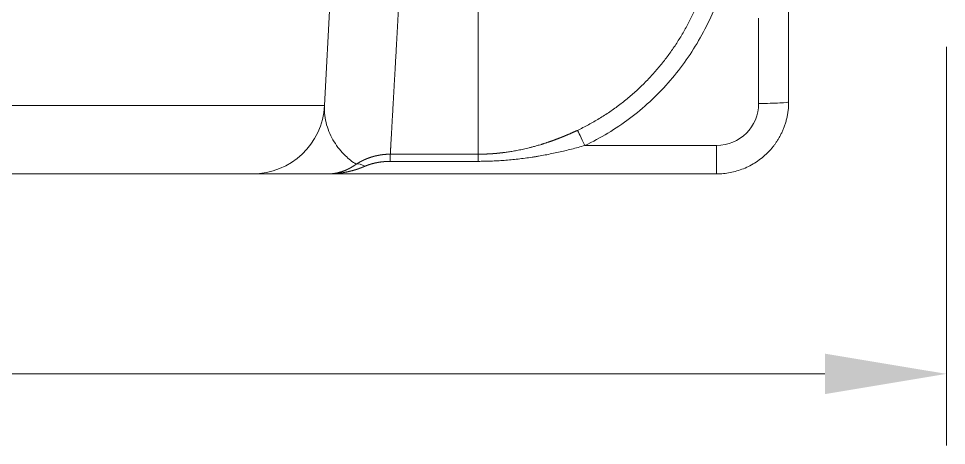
# Model space of a CAD drawing. Header units: millimetres. Extents: x 4664 to 8864, y -38 to 2932.
# Drawn here: x 5429.4 to 5564, y 986.7 to 1048.6 of the extents above; entities that cross this region are included whole.
import ezdxf

# ---------------------------------------------------------------- set-up
doc = ezdxf.new("R2010")
doc.units = ezdxf.units.MM

msp = doc.modelspace()

# ---------------------------------------------------------------- linework, layer by layer
at = {"lineweight": 5}
for p, q in [((5496.08, 1311.77), (5496.08, 1027.9)), ((5473.8, 1035.98), (5475.09, 1060.61)), ((5541.11, 1055.75), (5541.11, 1036.53)), ((5536.76, 1036.3), (5536.76, 1048.66)), ((5563.99, 986.67), (5563.99, 1044.53)), ((5473.8, 1035.98), (5411.1, 1035.98)), ((5511.55, 1030.21), (5530.67, 1030.21)), ((5530.67, 1026.08), (5530.67, 1030.21)), ((5483.35, 1028.94), (5483.35, 1027.9)), ((5483.35, 1028.94), (5496.08, 1028.94)), ((5496.08, 1027.9), (5483.35, 1027.9)), ((5421.54, 1026.08), (5463.36, 1026.08)), ((5530.67, 1026.08), (5474.32, 1026.08)), ((5120.81, 997.06), (5546.38, 997.06))]:
    msp.add_line(p, q, dxfattribs=at)
for centre, radius, end in [((5530.67, 1036.3), 6.09, 0), ((5463.36, 1036.53), 10.45, 357)]:
    msp.add_arc(centre, radius, 270, end, dxfattribs=at)
for centre, major_axis, ratio, start_param, end_param in [((5536.76, 1036.53), (-4.35, 0), 0.052336, 1.570796, 3.141593), ((5511.55, 1030.07), (1.11, -2.36), 0.022284, 1.618181, 2.946968), ((5479.63, 1025.22), (1.49, -2.15), 0.541066, 2.233492, 2.946805)]:
    msp.add_ellipse(centre, major_axis=major_axis, ratio=ratio, start_param=start_param, end_param=end_param, dxfattribs=at)
msp.add_rational_spline([(5483.35, 1028.94), (5483.42, 1030.22), (5483.52, 1031.94), (5483.77, 1036.41), (5483.93, 1039.23), (5484.3, 1045.81), (5484.51, 1049.56), (5484.98, 1057.92), (5485.24, 1062.52), (5485.52, 1067.49)], [0.999999615815, 0.999999615589, 0.999999615286, 0.9999996145, 0.999999614002, 0.999999612842, 0.99999961218, 0.999999610705, 0.999999609891, 0.999999609011], degree=3, knots=[0, 0, 0, 0, 0.234078, 0.234078, 0.489386, 0.489386, 0.744693, 0.744693, 1, 1, 1, 1], dxfattribs=at)
for points, knots in [([(5510.47, 1032.39), (5511.02, 1032.65), (5511.56, 1032.92), (5512.62, 1033.5), (5513.14, 1033.79), (5514.17, 1034.42), (5514.68, 1034.75), (5515.67, 1035.42), (5516.15, 1035.77), (5517.1, 1036.5), (5517.57, 1036.87), (5518.48, 1037.64), (5518.92, 1038.03), (5519.79, 1038.85), (5520.21, 1039.26), (5521.04, 1040.12), (5521.44, 1040.55), (5522.21, 1041.44), (5522.59, 1041.9), (5523.32, 1042.83), (5523.67, 1043.3), (5524.35, 1044.26), (5524.68, 1044.74), (5525.31, 1045.73), (5525.92, 1046.73), (5526.76, 1048.27), (5527.52, 1049.85), (5528.2, 1051.45), (5528.6, 1052.54), (5528.79, 1053.09)], [0, 0, 0, 0, 0.0625, 0.0625, 0.125, 0.125, 0.1875, 0.1875, 0.25, 0.25, 0.3125, 0.3125, 0.375, 0.375, 0.4375, 0.4375, 0.5, 0.5, 0.5625, 0.5625, 0.625, 0.625, 0.6875, 0.6875, 0.75, 0.8125, 0.875, 0.9375, 1, 1, 1, 1]), ([(5531.25, 1052.36), (5530.83, 1051.16), (5530.35, 1049.97), (5529.29, 1047.65), (5528.7, 1046.52), (5526.79, 1043.23), (5525.31, 1041.18), (5522.79, 1038.33), (5521.9, 1037.42), (5520.03, 1035.69), (5519.06, 1034.88), (5516.03, 1032.6), (5513.87, 1031.29), (5511.55, 1030.21)], [0, 0, 0, 0, 0.125, 0.125, 0.25, 0.25, 0.5, 0.5, 0.625, 0.625, 0.75, 0.75, 1, 1, 1, 1]), ([(5541.11, 1036.53), (5541.11, 1036.3), (5541.11, 1036.08), (5541.08, 1035.64), (5541.06, 1035.43), (5541.01, 1035.01), (5540.97, 1034.8), (5540.9, 1034.4), (5540.85, 1034.2), (5540.76, 1033.82), (5540.71, 1033.63), (5540.59, 1033.26), (5540.53, 1033.09), (5540.41, 1032.74), (5540.34, 1032.57), (5540.2, 1032.24), (5540.13, 1032.09), (5539.97, 1031.78), (5539.9, 1031.63), (5539.74, 1031.34), (5539.66, 1031.2), (5539.49, 1030.94), (5539.41, 1030.81), (5539.24, 1030.56), (5539.16, 1030.44), (5538.99, 1030.21), (5538.9, 1030.1), (5538.73, 1029.88), (5538.64, 1029.78), (5538.47, 1029.58), (5538.39, 1029.49), (5538.26, 1029.35), (5538.2, 1029.29), (5538.13, 1029.21), (5538.09, 1029.18), (5538.07, 1029.16), (5538.06, 1029.15), (5538.06, 1029.15), (5538.06, 1029.14), (5538.06, 1029.14), (5538.06, 1029.14), (5538.05, 1029.14), (5538.05, 1029.14), (5538.05, 1029.14), (5538.05, 1029.14), (5538.05, 1029.14), (5538.05, 1029.14), (5537.8, 1028.89), (5537.53, 1028.65), (5536.98, 1028.2), (5536.69, 1027.99), (5536.11, 1027.6), (5535.81, 1027.43), (5535.19, 1027.1), (5534.88, 1026.96), (5534.24, 1026.71), (5533.92, 1026.59), (5533.28, 1026.41), (5532.95, 1026.33), (5532.3, 1026.2), (5531.97, 1026.16), (5531.32, 1026.1), (5530.99, 1026.08), (5530.67, 1026.08)], [0, 0, 0, 0, 0.03125, 0.03125, 0.0625, 0.0625, 0.09375, 0.09375, 0.125, 0.125, 0.15625, 0.15625, 0.1875, 0.1875, 0.21875, 0.21875, 0.25, 0.25, 0.28125, 0.28125, 0.3125, 0.3125, 0.34375, 0.34375, 0.375, 0.375, 0.40625, 0.40625, 0.4375, 0.4375, 0.46875, 0.46875, 0.484375, 0.492188, 0.496094, 0.498047, 0.499023, 0.499512, 0.499756, 0.499878, 0.499939, 0.499969, 0.499985, 0.499992, 0.499996, 0.499996, 0.5, 0.5, 0.5625, 0.5625, 0.625, 0.625, 0.6875, 0.6875, 0.75, 0.75, 0.8125, 0.8125, 0.875, 0.875, 0.9375, 0.9375, 1, 1, 1, 1]), ([(5478.4, 1027.48), (5477.84, 1027.83), (5477.32, 1028.24), (5476.22, 1029.3), (5475.66, 1029.99), (5474.74, 1031.5), (5474.37, 1032.33), (5473.99, 1033.64), (5473.9, 1034.09), (5473.85, 1034.55)], [0, 0, 0, 0, 0.238073, 0.238073, 0.543065, 0.543065, 0.848057, 0.848057, 1, 1, 1, 1]), ([(5496.08, 1028.94), (5496.09, 1028.94), (5496.11, 1028.94), (5496.14, 1028.94), (5496.17, 1028.94), (5496.2, 1028.94), (5496.23, 1028.94), (5496.26, 1028.94), (5496.29, 1028.94), (5496.32, 1028.94), (5496.35, 1028.94), (5496.38, 1028.94), (5496.41, 1028.94), (5496.44, 1028.94), (5496.47, 1028.94), (5496.5, 1028.94), (5496.53, 1028.94), (5496.56, 1028.94), (5496.59, 1028.94), (5496.62, 1028.94), (5496.65, 1028.94), (5496.68, 1028.94), (5496.71, 1028.94), (5496.75, 1028.94), (5496.78, 1028.94), (5496.81, 1028.95), (5496.84, 1028.95), (5496.87, 1028.95), (5496.9, 1028.95), (5496.93, 1028.95), (5496.96, 1028.95), (5496.99, 1028.95), (5497.02, 1028.95), (5497.05, 1028.95), (5497.08, 1028.95), (5497.12, 1028.95), (5497.15, 1028.96), (5497.18, 1028.96), (5497.21, 1028.96), (5497.24, 1028.96), (5497.27, 1028.96), (5497.3, 1028.96), (5497.33, 1028.96), (5497.36, 1028.96), (5497.4, 1028.97), (5497.43, 1028.97), (5497.46, 1028.97), (5497.49, 1028.97), (5497.52, 1028.97), (5497.55, 1028.97), (5497.58, 1028.98), (5497.61, 1028.98), (5497.65, 1028.98), (5497.68, 1028.98), (5497.71, 1028.98), (5497.74, 1028.98), (5497.77, 1028.99), (5497.8, 1028.99), (5497.83, 1028.99), (5497.87, 1028.99), (5497.9, 1028.99), (5497.93, 1029), (5497.96, 1029), (5497.99, 1029), (5498.02, 1029), (5498.06, 1029), (5498.09, 1029.01), (5498.12, 1029.01), (5498.15, 1029.01), (5498.18, 1029.01), (5498.21, 1029.01), (5498.25, 1029.02), (5498.28, 1029.02), (5498.31, 1029.02), (5498.34, 1029.02), (5498.37, 1029.03), (5498.4, 1029.03), (5498.44, 1029.03), (5498.47, 1029.03), (5498.5, 1029.04), (5498.53, 1029.04), (5498.56, 1029.04), (5498.6, 1029.05), (5498.63, 1029.05), (5498.66, 1029.05), (5498.69, 1029.05), (5498.73, 1029.06), (5498.76, 1029.06), (5498.79, 1029.06), (5498.82, 1029.07), (5498.85, 1029.07), (5498.89, 1029.07), (5498.92, 1029.08), (5498.95, 1029.08), (5498.98, 1029.08), (5499.02, 1029.09), (5499.05, 1029.09), (5499.08, 1029.09), (5499.11, 1029.09), (5499.14, 1029.1), (5499.18, 1029.1), (5499.21, 1029.11), (5499.24, 1029.11), (5499.27, 1029.11), (5499.31, 1029.12), (5499.34, 1029.12), (5499.37, 1029.12), (5499.4, 1029.13), (5499.44, 1029.13), (5499.47, 1029.13), (5499.5, 1029.14), (5499.53, 1029.14), (5499.57, 1029.15), (5499.6, 1029.15), (5499.63, 1029.15), (5499.67, 1029.16), (5499.7, 1029.16), (5499.73, 1029.17), (5499.76, 1029.17), (5499.8, 1029.17), (5499.92, 1029.19), (5500.15, 1029.22), (5500.48, 1029.27), (5500.81, 1029.32), (5501.16, 1029.38), (5501.53, 1029.44), (5501.9, 1029.52), (5502.28, 1029.59), (5502.67, 1029.68), (5503.08, 1029.77), (5503.41, 1029.85), (5503.69, 1029.92), (5503.9, 1029.98), (5504.14, 1030.04), (5504.39, 1030.11), (5504.67, 1030.19), (5504.96, 1030.27), (5505.21, 1030.35), (5505.41, 1030.41), (5505.55, 1030.46), (5505.68, 1030.5), (5505.81, 1030.54), (5505.93, 1030.58), (5506.05, 1030.62), (5506.17, 1030.66), (5506.27, 1030.69), (5506.38, 1030.73), (5506.47, 1030.76), (5506.57, 1030.79), (5506.66, 1030.82), (5506.74, 1030.85), (5506.82, 1030.88), (5506.89, 1030.91), (5506.96, 1030.93), (5507.03, 1030.96), (5507.11, 1030.99), (5507.2, 1031.02), (5507.29, 1031.05), (5507.37, 1031.08), (5507.46, 1031.12), (5507.55, 1031.15), (5507.63, 1031.18), (5507.72, 1031.21), (5507.8, 1031.25), (5507.88, 1031.28), (5507.97, 1031.31), (5508.05, 1031.34), (5508.13, 1031.38), (5508.21, 1031.41), (5508.29, 1031.44), (5508.37, 1031.47), (5508.45, 1031.5), (5508.53, 1031.54), (5508.61, 1031.57), (5508.68, 1031.6), (5508.76, 1031.63), (5508.83, 1031.66), (5508.91, 1031.7), (5508.98, 1031.73), (5509.06, 1031.76), (5509.13, 1031.79), (5509.2, 1031.82), (5509.28, 1031.85), (5509.35, 1031.88), (5509.42, 1031.91), (5509.49, 1031.95), (5509.56, 1031.98), (5509.63, 1032.01), (5509.7, 1032.04), (5509.76, 1032.07), (5509.83, 1032.1), (5509.9, 1032.13), (5509.96, 1032.16), (5510.03, 1032.19), (5510.09, 1032.22), (5510.16, 1032.25), (5510.22, 1032.28), (5510.29, 1032.31), (5510.35, 1032.34), (5510.41, 1032.36), (5510.45, 1032.38), (5510.47, 1032.39)], [0, 0, 0, 0, 0.002015, 0.004031, 0.006049, 0.008069, 0.01009, 0.012113, 0.014138, 0.016164, 0.018191, 0.020221, 0.022252, 0.024284, 0.026318, 0.028354, 0.030391, 0.03243, 0.03447, 0.036513, 0.038556, 0.040602, 0.042649, 0.044697, 0.046748, 0.048799, 0.050853, 0.052908, 0.054965, 0.057023, 0.059083, 0.061145, 0.063209, 0.065274, 0.06734, 0.069408, 0.071478, 0.07355, 0.075623, 0.077698, 0.079775, 0.081853, 0.083933, 0.086015, 0.088098, 0.090183, 0.092269, 0.094358, 0.096448, 0.098539, 0.100632, 0.102727, 0.104824, 0.106922, 0.109023, 0.111124, 0.113228, 0.115333, 0.11744, 0.119548, 0.121658, 0.12377, 0.125884, 0.127999, 0.130116, 0.132235, 0.134355, 0.136477, 0.138601, 0.140727, 0.142854, 0.144983, 0.147114, 0.149246, 0.15138, 0.153516, 0.155654, 0.157793, 0.159934, 0.162077, 0.164222, 0.166368, 0.168516, 0.170666, 0.172818, 0.174971, 0.177126, 0.179283, 0.181441, 0.183601, 0.185763, 0.187927, 0.190093, 0.19226, 0.194429, 0.1966, 0.198772, 0.200947, 0.203123, 0.2053, 0.20748, 0.209662, 0.211845, 0.21403, 0.216216, 0.218405, 0.220595, 0.222787, 0.224981, 0.227177, 0.229374, 0.231573, 0.233774, 0.235977, 0.238182, 0.240388, 0.242596, 0.244806, 0.247018, 0.249231, 0.251447, 0.272794, 0.29495, 0.317915, 0.341691, 0.366277, 0.391677, 0.417889, 0.444915, 0.472755, 0.501411, 0.514905, 0.52982, 0.546156, 0.563913, 0.58309, 0.603687, 0.625705, 0.635833, 0.645608, 0.655032, 0.664103, 0.672822, 0.68119, 0.689205, 0.696869, 0.70418, 0.71114, 0.717747, 0.724003, 0.729906, 0.735458, 0.740657, 0.745505, 0.750001, 0.756353, 0.762664, 0.768935, 0.775164, 0.781353, 0.7875, 0.793607, 0.799673, 0.805699, 0.811683, 0.817627, 0.823529, 0.829391, 0.835213, 0.840993, 0.846733, 0.852431, 0.85809, 0.863707, 0.869284, 0.874819, 0.880314, 0.885769, 0.891182, 0.896555, 0.901888, 0.907179, 0.91243, 0.91764, 0.92281, 0.927939, 0.933027, 0.938075, 0.943082, 0.948048, 0.952974, 0.957859, 0.962703, 0.967507, 0.972271, 0.976994, 0.981676, 0.986318, 0.990919, 0.99548, 1, 1, 1, 1]), ([(5511.55, 1030.21), (5511.23, 1030.11), (5510.91, 1030.02), (5510.27, 1029.84), (5509.95, 1029.76), (5509.32, 1029.59), (5509, 1029.51), (5508.36, 1029.36), (5508.04, 1029.29), (5507.4, 1029.14), (5507.09, 1029.08), (5506.45, 1028.95), (5506.13, 1028.88), (5505.49, 1028.76), (5505.18, 1028.71), (5504.7, 1028.63), (5504.46, 1028.59), (5504.18, 1028.54), (5504.04, 1028.52), (5503.98, 1028.51), (5503.94, 1028.51), (5503.92, 1028.5), (5503.91, 1028.5), (5503.91, 1028.5), (5503.91, 1028.5), (5503.91, 1028.5), (5503.91, 1028.5), (5503.91, 1028.5), (5503.91, 1028.5), (5503.91, 1028.5), (5503.56, 1028.45), (5503.22, 1028.4), (5502.54, 1028.31), (5502.2, 1028.27), (5501.53, 1028.19), (5501.19, 1028.16), (5500.53, 1028.09), (5500.2, 1028.07), (5499.55, 1028.02), (5499.23, 1028), (5498.58, 1027.96), (5498.26, 1027.95), (5497.63, 1027.92), (5497, 1027.9), (5496.38, 1027.9), (5496.08, 1027.9)], [0, 0, 0, 0, 0.0625, 0.0625, 0.125, 0.125, 0.1875, 0.1875, 0.25, 0.25, 0.3125, 0.3125, 0.375, 0.375, 0.4375, 0.4375, 0.46875, 0.484375, 0.492188, 0.496094, 0.498047, 0.499023, 0.499512, 0.499756, 0.499878, 0.499939, 0.499969, 0.499985, 0.499985, 0.5, 0.5, 0.5625, 0.5625, 0.625, 0.625, 0.6875, 0.6875, 0.75, 0.75, 0.8125, 0.8125, 0.875, 0.875, 0.9375, 1, 1, 1, 1]), ([(5478.4, 1027.48), (5478.4, 1027.48), (5478.41, 1027.49), (5478.42, 1027.5), (5478.43, 1027.5), (5478.44, 1027.51), (5478.46, 1027.52), (5478.47, 1027.53), (5478.48, 1027.53), (5478.49, 1027.54), (5478.5, 1027.55), (5478.52, 1027.56), (5478.53, 1027.57), (5478.54, 1027.57), (5478.55, 1027.58), (5478.57, 1027.59), (5478.58, 1027.6), (5478.59, 1027.6), (5478.6, 1027.61), (5478.62, 1027.62), (5478.63, 1027.63), (5478.64, 1027.63), (5478.65, 1027.64), (5478.67, 1027.65), (5478.68, 1027.66), (5478.69, 1027.66), (5478.7, 1027.67), (5478.72, 1027.68), (5478.73, 1027.69), (5478.74, 1027.69), (5478.75, 1027.7), (5478.77, 1027.71), (5478.78, 1027.72), (5478.79, 1027.72), (5478.81, 1027.73), (5478.82, 1027.74), (5478.83, 1027.75), (5478.84, 1027.75), (5478.86, 1027.76), (5478.87, 1027.77), (5478.88, 1027.78), (5478.9, 1027.78), (5478.91, 1027.79), (5478.92, 1027.8), (5478.94, 1027.81), (5478.95, 1027.81), (5478.96, 1027.82), (5478.98, 1027.83), (5478.99, 1027.83), (5479, 1027.84), (5479.02, 1027.85), (5479.03, 1027.86), (5479.04, 1027.86), (5479.06, 1027.87), (5479.07, 1027.88), (5479.08, 1027.89), (5479.1, 1027.89), (5479.11, 1027.9), (5479.13, 1027.91), (5479.14, 1027.91), (5479.15, 1027.92), (5479.17, 1027.93), (5479.18, 1027.94), (5479.19, 1027.94), (5479.21, 1027.95), (5479.22, 1027.96), (5479.24, 1027.96), (5479.25, 1027.97), (5479.26, 1027.98), (5479.28, 1027.98), (5479.29, 1027.99), (5479.31, 1028), (5479.32, 1028.01), (5479.33, 1028.01), (5479.35, 1028.02), (5479.36, 1028.03), (5479.38, 1028.03), (5479.39, 1028.04), (5479.41, 1028.05), (5479.42, 1028.05), (5479.43, 1028.06), (5479.45, 1028.07), (5479.46, 1028.07), (5479.48, 1028.08), (5479.49, 1028.09), (5479.51, 1028.09), (5479.52, 1028.1), (5479.54, 1028.11), (5479.55, 1028.11), (5479.57, 1028.12), (5479.58, 1028.13), (5479.6, 1028.13), (5479.61, 1028.14), (5479.62, 1028.15), (5479.64, 1028.15), (5479.65, 1028.16), (5479.67, 1028.17), (5479.68, 1028.17), (5479.7, 1028.18), (5479.71, 1028.19), (5479.73, 1028.19), (5479.74, 1028.2), (5479.76, 1028.21), (5479.77, 1028.21), (5479.79, 1028.22), (5479.8, 1028.23), (5479.82, 1028.23), (5479.83, 1028.24), (5479.85, 1028.24), (5479.87, 1028.25), (5479.88, 1028.26), (5479.9, 1028.26), (5479.91, 1028.27), (5479.93, 1028.28), (5479.94, 1028.28), (5479.96, 1028.29), (5479.97, 1028.29), (5479.99, 1028.3), (5480, 1028.31), (5480.02, 1028.31), (5480.04, 1028.32), (5480.05, 1028.32), (5480.07, 1028.33), (5480.08, 1028.34), (5480.1, 1028.34), (5480.11, 1028.35), (5480.13, 1028.35), (5480.15, 1028.36), (5480.16, 1028.37), (5480.18, 1028.37), (5480.19, 1028.38), (5480.21, 1028.38), (5480.22, 1028.39), (5480.24, 1028.39), (5480.26, 1028.4), (5480.27, 1028.41), (5480.29, 1028.41), (5480.31, 1028.42), (5480.32, 1028.42), (5480.34, 1028.43), (5480.35, 1028.43), (5480.37, 1028.44), (5480.39, 1028.45), (5480.4, 1028.45), (5480.42, 1028.46), (5480.44, 1028.46), (5480.45, 1028.47), (5480.47, 1028.47), (5480.48, 1028.48), (5480.5, 1028.48), (5480.52, 1028.49), (5480.53, 1028.49), (5480.55, 1028.5), (5480.57, 1028.51), (5480.58, 1028.51), (5480.6, 1028.52), (5480.62, 1028.52), (5480.63, 1028.53), (5480.65, 1028.53), (5480.67, 1028.54), (5480.68, 1028.54), (5480.7, 1028.55), (5480.72, 1028.55), (5480.75, 1028.56), (5480.78, 1028.57), (5480.82, 1028.58), (5480.85, 1028.59), (5480.88, 1028.6), (5480.92, 1028.61), (5480.95, 1028.62), (5480.98, 1028.63), (5481.02, 1028.64), (5481.05, 1028.64), (5481.08, 1028.65), (5481.12, 1028.66), (5481.15, 1028.67), (5481.18, 1028.68), (5481.22, 1028.69), (5481.25, 1028.69), (5481.29, 1028.7), (5481.32, 1028.71), (5481.35, 1028.72), (5481.39, 1028.72), (5481.42, 1028.73), (5481.46, 1028.74), (5481.49, 1028.75), (5481.53, 1028.75), (5481.56, 1028.76), (5481.6, 1028.77), (5481.63, 1028.77), (5481.66, 1028.78), (5481.7, 1028.79), (5481.73, 1028.79), (5481.77, 1028.8), (5481.8, 1028.81), (5481.84, 1028.81), (5481.87, 1028.82), (5481.91, 1028.82), (5481.94, 1028.83), (5481.98, 1028.83), (5482.02, 1028.84), (5482.05, 1028.84), (5482.09, 1028.85), (5482.12, 1028.85), (5482.16, 1028.86), (5482.19, 1028.86), (5482.23, 1028.87), (5482.26, 1028.87), (5482.3, 1028.88), (5482.34, 1028.88), (5482.37, 1028.88), (5482.41, 1028.89), (5482.44, 1028.89), (5482.48, 1028.89), (5482.51, 1028.9), (5482.55, 1028.9), (5482.59, 1028.9), (5482.62, 1028.91), (5482.66, 1028.91), (5482.69, 1028.91), (5482.73, 1028.92), (5482.77, 1028.92), (5482.8, 1028.92), (5482.84, 1028.92), (5482.88, 1028.92), (5482.91, 1028.93), (5482.95, 1028.93), (5482.99, 1028.93), (5483.02, 1028.93), (5483.06, 1028.93), (5483.09, 1028.93), (5483.13, 1028.93), (5483.17, 1028.93), (5483.2, 1028.93), (5483.24, 1028.94), (5483.28, 1028.94), (5483.31, 1028.94), (5483.34, 1028.94), (5483.35, 1028.94)], [0, 0, 0, 0, 0.002912, 0.005826, 0.008742, 0.011661, 0.014581, 0.017503, 0.020427, 0.023353, 0.026281, 0.029212, 0.032144, 0.035078, 0.038015, 0.040953, 0.043894, 0.046837, 0.049782, 0.052729, 0.055678, 0.05863, 0.061583, 0.064539, 0.067497, 0.070457, 0.073419, 0.076384, 0.079351, 0.08232, 0.085291, 0.088265, 0.09124, 0.094218, 0.097199, 0.100181, 0.103166, 0.106153, 0.109143, 0.112135, 0.115129, 0.118126, 0.121124, 0.124126, 0.127129, 0.130135, 0.133144, 0.136154, 0.139167, 0.142183, 0.145201, 0.148221, 0.151244, 0.154269, 0.157297, 0.160327, 0.16336, 0.166395, 0.169432, 0.172472, 0.175515, 0.17856, 0.181607, 0.184657, 0.187709, 0.190764, 0.193822, 0.196882, 0.199944, 0.203009, 0.206077, 0.209147, 0.21222, 0.215295, 0.218373, 0.221454, 0.224537, 0.227622, 0.23071, 0.233801, 0.236895, 0.239991, 0.243089, 0.24619, 0.249294, 0.252401, 0.25551, 0.258621, 0.261736, 0.264853, 0.267972, 0.271095, 0.27422, 0.277347, 0.280478, 0.283611, 0.286746, 0.289884, 0.293025, 0.296169, 0.299315, 0.302464, 0.305616, 0.308771, 0.311928, 0.315087, 0.31825, 0.321415, 0.324583, 0.327754, 0.330927, 0.334103, 0.337282, 0.340464, 0.343648, 0.346835, 0.350025, 0.353217, 0.356412, 0.35961, 0.362811, 0.366014, 0.36922, 0.372429, 0.375641, 0.378855, 0.382072, 0.385292, 0.388515, 0.39174, 0.394968, 0.398199, 0.401433, 0.404669, 0.407909, 0.411151, 0.414395, 0.417643, 0.420893, 0.424146, 0.427402, 0.43066, 0.433921, 0.437186, 0.440452, 0.443722, 0.446994, 0.450269, 0.453547, 0.456828, 0.460111, 0.463397, 0.466686, 0.469978, 0.473272, 0.47657, 0.479869, 0.483172, 0.486478, 0.489786, 0.493097, 0.496411, 0.499727, 0.506211, 0.512699, 0.519193, 0.525692, 0.532197, 0.538707, 0.545222, 0.551742, 0.558267, 0.564798, 0.571334, 0.577875, 0.584422, 0.590974, 0.597531, 0.604093, 0.61066, 0.617233, 0.623811, 0.630393, 0.636982, 0.643575, 0.650173, 0.656777, 0.663386, 0.67, 0.676619, 0.683243, 0.689872, 0.696506, 0.703146, 0.70979, 0.71644, 0.723094, 0.729754, 0.736418, 0.743088, 0.749762, 0.756441, 0.763125, 0.769815, 0.776509, 0.783207, 0.789911, 0.79662, 0.803333, 0.810051, 0.816774, 0.823501, 0.830234, 0.836971, 0.843712, 0.850459, 0.857209, 0.863965, 0.870725, 0.87749, 0.884259, 0.891032, 0.89781, 0.904593, 0.91138, 0.918171, 0.924967, 0.931767, 0.938571, 0.94538, 0.952193, 0.95901, 0.965831, 0.972657, 0.979487, 0.98632, 0.993158, 1, 1, 1, 1]), ([(5474.32, 1026.08), (5474.33, 1026.08), (5474.34, 1026.08), (5474.35, 1026.08), (5474.37, 1026.08), (5474.39, 1026.08), (5474.4, 1026.08), (5474.42, 1026.08), (5474.43, 1026.08), (5474.45, 1026.08), (5474.46, 1026.08), (5474.48, 1026.08), (5474.5, 1026.08), (5474.51, 1026.08), (5474.53, 1026.08), (5474.55, 1026.08), (5474.56, 1026.09), (5474.58, 1026.09), (5474.6, 1026.09), (5474.61, 1026.09), (5474.63, 1026.09), (5474.65, 1026.09), (5474.66, 1026.09), (5474.68, 1026.09), (5474.7, 1026.09), (5474.71, 1026.09), (5474.73, 1026.09), (5474.75, 1026.1), (5474.77, 1026.1), (5474.78, 1026.1), (5474.8, 1026.1), (5474.82, 1026.1), (5474.84, 1026.1), (5474.86, 1026.1), (5474.87, 1026.11), (5474.89, 1026.11), (5474.91, 1026.11), (5474.93, 1026.11), (5474.95, 1026.11), (5474.97, 1026.11), (5474.98, 1026.12), (5475, 1026.12), (5475.02, 1026.12), (5475.04, 1026.12), (5475.06, 1026.12), (5475.08, 1026.13), (5475.1, 1026.13), (5475.12, 1026.13), (5475.14, 1026.13), (5475.16, 1026.14), (5475.18, 1026.14), (5475.2, 1026.14), (5475.22, 1026.15), (5475.24, 1026.15), (5475.26, 1026.15), (5475.28, 1026.15), (5475.3, 1026.16), (5475.32, 1026.16), (5475.34, 1026.16), (5475.38, 1026.17), (5475.44, 1026.18), (5475.53, 1026.2), (5475.61, 1026.21), (5475.7, 1026.23), (5475.78, 1026.25), (5475.87, 1026.27), (5475.95, 1026.3), (5476.04, 1026.32), (5476.13, 1026.35), (5476.21, 1026.37), (5476.3, 1026.4), (5476.37, 1026.42), (5476.43, 1026.44), (5476.47, 1026.46), (5476.51, 1026.47), (5476.55, 1026.49), (5476.59, 1026.5), (5476.63, 1026.52), (5476.67, 1026.53), (5476.71, 1026.55), (5476.75, 1026.57), (5476.79, 1026.58), (5476.83, 1026.6), (5476.87, 1026.61), (5476.91, 1026.63), (5476.95, 1026.65), (5476.99, 1026.67), (5477.02, 1026.68), (5477.06, 1026.7), (5477.1, 1026.72), (5477.14, 1026.73), (5477.18, 1026.75), (5477.21, 1026.77), (5477.25, 1026.79), (5477.29, 1026.81), (5477.32, 1026.82), (5477.36, 1026.84), (5477.39, 1026.86), (5477.43, 1026.88), (5477.46, 1026.9), (5477.5, 1026.92), (5477.53, 1026.94), (5477.57, 1026.96), (5477.6, 1026.97), (5477.64, 1026.99), (5477.67, 1027.01), (5477.7, 1027.03), (5477.74, 1027.05), (5477.77, 1027.07), (5477.8, 1027.09), (5477.83, 1027.11), (5477.87, 1027.13), (5477.9, 1027.15), (5477.93, 1027.17), (5477.96, 1027.19), (5477.99, 1027.21), (5478.02, 1027.23), (5478.05, 1027.25), (5478.08, 1027.27), (5478.11, 1027.29), (5478.14, 1027.31), (5478.17, 1027.32), (5478.2, 1027.34), (5478.23, 1027.36), (5478.26, 1027.38), (5478.29, 1027.4), (5478.31, 1027.42), (5478.34, 1027.44), (5478.37, 1027.46), (5478.39, 1027.47), (5478.4, 1027.48)], [0, 0, 0, 0, 0.003703, 0.007427, 0.011172, 0.014938, 0.018724, 0.022532, 0.02636, 0.03021, 0.03408, 0.037972, 0.041885, 0.045819, 0.049775, 0.053752, 0.05775, 0.061769, 0.06581, 0.069873, 0.073957, 0.078062, 0.082189, 0.086338, 0.090509, 0.094701, 0.098915, 0.103151, 0.107409, 0.111688, 0.11599, 0.120314, 0.12466, 0.129028, 0.133418, 0.13783, 0.142264, 0.146721, 0.1512, 0.155702, 0.160226, 0.164772, 0.169341, 0.173933, 0.178547, 0.183183, 0.187843, 0.192525, 0.19723, 0.201958, 0.206709, 0.211483, 0.216279, 0.221099, 0.225942, 0.230808, 0.235697, 0.240609, 0.245544, 0.250503, 0.270969, 0.291519, 0.312152, 0.332868, 0.353666, 0.374546, 0.395508, 0.41655, 0.437673, 0.458874, 0.480155, 0.501513, 0.511707, 0.52185, 0.531944, 0.541987, 0.551979, 0.56192, 0.57181, 0.581647, 0.591432, 0.601164, 0.610843, 0.620468, 0.63004, 0.639557, 0.64902, 0.658427, 0.66778, 0.677077, 0.686317, 0.695502, 0.70463, 0.713701, 0.722715, 0.731671, 0.740569, 0.749409, 0.758191, 0.766914, 0.775578, 0.784182, 0.792727, 0.801212, 0.809637, 0.818001, 0.826305, 0.834547, 0.842729, 0.850849, 0.858907, 0.866903, 0.874837, 0.882709, 0.890518, 0.898264, 0.905948, 0.913568, 0.921124, 0.928617, 0.936046, 0.94341, 0.950711, 0.957947, 0.965118, 0.972225, 0.979267, 0.986243, 0.993154, 1, 1, 1, 1]), ([(5479.63, 1027.17), (5479.62, 1027.17), (5479.61, 1027.17), (5479.59, 1027.16), (5479.57, 1027.15), (5479.55, 1027.14), (5479.53, 1027.13), (5479.51, 1027.12), (5479.48, 1027.11), (5479.46, 1027.1), (5479.44, 1027.09), (5479.42, 1027.09), (5479.4, 1027.08), (5479.38, 1027.07), (5479.36, 1027.06), (5479.33, 1027.05), (5479.31, 1027.04), (5479.29, 1027.03), (5479.27, 1027.02), (5479.25, 1027.02), (5479.23, 1027.01), (5479.2, 1027), (5479.18, 1026.99), (5479.16, 1026.98), (5479.14, 1026.97), (5479.11, 1026.96), (5479.09, 1026.96), (5479.07, 1026.95), (5479.05, 1026.94), (5479.02, 1026.93), (5479, 1026.92), (5478.98, 1026.91), (5478.96, 1026.9), (5478.93, 1026.9), (5478.91, 1026.89), (5478.89, 1026.88), (5478.86, 1026.87), (5478.84, 1026.86), (5478.82, 1026.85), (5478.79, 1026.85), (5478.77, 1026.84), (5478.75, 1026.83), (5478.72, 1026.82), (5478.7, 1026.81), (5478.68, 1026.8), (5478.65, 1026.8), (5478.63, 1026.79), (5478.6, 1026.78), (5478.58, 1026.77), (5478.56, 1026.76), (5478.53, 1026.76), (5478.51, 1026.75), (5478.48, 1026.74), (5478.46, 1026.73), (5478.43, 1026.72), (5478.41, 1026.72), (5478.38, 1026.71), (5478.36, 1026.7), (5478.34, 1026.69), (5478.31, 1026.68), (5478.29, 1026.68), (5478.26, 1026.67), (5478.24, 1026.66), (5478.21, 1026.65), (5478.19, 1026.65), (5478.16, 1026.64), (5478.13, 1026.63), (5478.11, 1026.62), (5478.08, 1026.62), (5478.06, 1026.61), (5478.03, 1026.6), (5478.01, 1026.59), (5477.98, 1026.59), (5477.96, 1026.58), (5477.93, 1026.57), (5477.9, 1026.57), (5477.88, 1026.56), (5477.85, 1026.55), (5477.83, 1026.54), (5477.8, 1026.54), (5477.77, 1026.53), (5477.75, 1026.52), (5477.72, 1026.52), (5477.69, 1026.51), (5477.67, 1026.5), (5477.64, 1026.5), (5477.61, 1026.49), (5477.59, 1026.48), (5477.56, 1026.48), (5477.53, 1026.47), (5477.51, 1026.46), (5477.48, 1026.46), (5477.45, 1026.45), (5477.42, 1026.44), (5477.4, 1026.44), (5477.37, 1026.43), (5477.34, 1026.42), (5477.31, 1026.42), (5477.29, 1026.41), (5477.26, 1026.4), (5477.23, 1026.4), (5477.2, 1026.39), (5477.18, 1026.39), (5477.15, 1026.38), (5477.12, 1026.37), (5477.09, 1026.37), (5477.06, 1026.36), (5477.03, 1026.36), (5477.01, 1026.35), (5476.98, 1026.35), (5476.96, 1026.34), (5476.94, 1026.34), (5476.91, 1026.33), (5476.89, 1026.33), (5476.86, 1026.32), (5476.84, 1026.32), (5476.81, 1026.31), (5476.79, 1026.31), (5476.76, 1026.3), (5476.74, 1026.3), (5476.71, 1026.29), (5476.68, 1026.29), (5476.66, 1026.28), (5476.63, 1026.28), (5476.6, 1026.27), (5476.57, 1026.27), (5476.54, 1026.26), (5476.51, 1026.26), (5476.48, 1026.25), (5476.45, 1026.25), (5476.42, 1026.25), (5476.39, 1026.24), (5476.36, 1026.24), (5476.33, 1026.23), (5476.3, 1026.23), (5476.27, 1026.22), (5476.24, 1026.22), (5476.2, 1026.21), (5476.17, 1026.21), (5476.14, 1026.2), (5476.1, 1026.2), (5476.07, 1026.19), (5476.03, 1026.19), (5476, 1026.19), (5475.96, 1026.18), (5475.93, 1026.18), (5475.89, 1026.17), (5475.86, 1026.17), (5475.82, 1026.16), (5475.78, 1026.16), (5475.75, 1026.16), (5475.71, 1026.15), (5475.67, 1026.15), (5475.63, 1026.14), (5475.59, 1026.14), (5475.56, 1026.14), (5475.52, 1026.13), (5475.48, 1026.13), (5475.44, 1026.13), (5475.4, 1026.12), (5475.36, 1026.12), (5475.32, 1026.12), (5475.27, 1026.11), (5475.23, 1026.11), (5475.19, 1026.11), (5475.15, 1026.11), (5475.1, 1026.1), (5475.06, 1026.1), (5475.02, 1026.1), (5474.97, 1026.1), (5474.93, 1026.09), (5474.89, 1026.09), (5474.84, 1026.09), (5474.8, 1026.09), (5474.75, 1026.09), (5474.7, 1026.09), (5474.66, 1026.08), (5474.61, 1026.08), (5474.56, 1026.08), (5474.52, 1026.08), (5474.47, 1026.08), (5474.42, 1026.08), (5474.37, 1026.08), (5474.34, 1026.08), (5474.32, 1026.08)], [0, 0, 0, 0, 0.004011, 0.008035, 0.012071, 0.016119, 0.02018, 0.024253, 0.028338, 0.032435, 0.036545, 0.040667, 0.044802, 0.048948, 0.053107, 0.057278, 0.061462, 0.065658, 0.069866, 0.074086, 0.078319, 0.082564, 0.086822, 0.091091, 0.095373, 0.099668, 0.103974, 0.108293, 0.112625, 0.116968, 0.121324, 0.125693, 0.130073, 0.134466, 0.138871, 0.143289, 0.147719, 0.152161, 0.156615, 0.161082, 0.165562, 0.170053, 0.174557, 0.179073, 0.183602, 0.188143, 0.192696, 0.197261, 0.201839, 0.20643, 0.211032, 0.215647, 0.220274, 0.224914, 0.229566, 0.23423, 0.238907, 0.243596, 0.248297, 0.253011, 0.257737, 0.262475, 0.267226, 0.271989, 0.276765, 0.281553, 0.286353, 0.291165, 0.29599, 0.300827, 0.305677, 0.310539, 0.315413, 0.3203, 0.325199, 0.330111, 0.335034, 0.33997, 0.344919, 0.34988, 0.354853, 0.359839, 0.364837, 0.369847, 0.37487, 0.379905, 0.384952, 0.390012, 0.395084, 0.400169, 0.405266, 0.410375, 0.415497, 0.420631, 0.425777, 0.430936, 0.436108, 0.441291, 0.446487, 0.451695, 0.456916, 0.462149, 0.467395, 0.472653, 0.477923, 0.483206, 0.488501, 0.493808, 0.499128, 0.503407, 0.507752, 0.512161, 0.516635, 0.521174, 0.525777, 0.530446, 0.535179, 0.539977, 0.54484, 0.549768, 0.55476, 0.559818, 0.56494, 0.570127, 0.575379, 0.580696, 0.586077, 0.591524, 0.597035, 0.602611, 0.608252, 0.613958, 0.619728, 0.625564, 0.631464, 0.637429, 0.643459, 0.649554, 0.655713, 0.661938, 0.668227, 0.674581, 0.681, 0.687484, 0.694032, 0.700646, 0.707324, 0.714067, 0.720875, 0.727748, 0.734685, 0.741688, 0.748755, 0.755887, 0.763084, 0.770346, 0.777672, 0.785064, 0.79252, 0.800041, 0.807627, 0.815278, 0.822994, 0.830774, 0.838619, 0.84653, 0.854505, 0.862544, 0.870649, 0.878819, 0.887053, 0.895352, 0.903716, 0.912145, 0.920639, 0.929197, 0.937821, 0.946509, 0.955262, 0.96408, 0.972963, 0.98191, 0.990923, 1, 1, 1, 1]), ([(5483.35, 1027.9), (5483.34, 1027.9), (5483.33, 1027.9), (5483.31, 1027.9), (5483.29, 1027.9), (5483.28, 1027.9), (5483.26, 1027.9), (5483.24, 1027.9), (5483.22, 1027.9), (5483.2, 1027.9), (5483.18, 1027.9), (5483.16, 1027.9), (5483.14, 1027.9), (5483.13, 1027.9), (5483.11, 1027.89), (5483.09, 1027.89), (5483.07, 1027.89), (5483.05, 1027.89), (5483.03, 1027.89), (5483.01, 1027.89), (5483, 1027.89), (5482.98, 1027.89), (5482.96, 1027.89), (5482.94, 1027.89), (5482.92, 1027.89), (5482.9, 1027.89), (5482.89, 1027.89), (5482.87, 1027.89), (5482.85, 1027.89), (5482.83, 1027.88), (5482.81, 1027.88), (5482.79, 1027.88), (5482.77, 1027.88), (5482.76, 1027.88), (5482.74, 1027.88), (5482.72, 1027.88), (5482.7, 1027.88), (5482.68, 1027.88), (5482.66, 1027.88), (5482.65, 1027.87), (5482.63, 1027.87), (5482.61, 1027.87), (5482.59, 1027.87), (5482.57, 1027.87), (5482.56, 1027.87), (5482.54, 1027.87), (5482.52, 1027.87), (5482.5, 1027.86), (5482.48, 1027.86), (5482.46, 1027.86), (5482.45, 1027.86), (5482.43, 1027.86), (5482.41, 1027.86), (5482.39, 1027.85), (5482.37, 1027.85), (5482.36, 1027.85), (5482.34, 1027.85), (5482.32, 1027.85), (5482.3, 1027.85), (5482.28, 1027.84), (5482.27, 1027.84), (5482.25, 1027.84), (5482.23, 1027.84), (5482.21, 1027.84), (5482.19, 1027.83), (5482.18, 1027.83), (5482.16, 1027.83), (5482.14, 1027.83), (5482.12, 1027.83), (5482.1, 1027.82), (5482.09, 1027.82), (5482.07, 1027.82), (5482.05, 1027.82), (5482.03, 1027.81), (5482.02, 1027.81), (5482, 1027.81), (5481.98, 1027.81), (5481.96, 1027.81), (5481.94, 1027.8), (5481.93, 1027.8), (5481.91, 1027.8), (5481.89, 1027.8), (5481.87, 1027.79), (5481.86, 1027.79), (5481.84, 1027.79), (5481.82, 1027.78), (5481.8, 1027.78), (5481.79, 1027.78), (5481.77, 1027.78), (5481.75, 1027.77), (5481.73, 1027.77), (5481.72, 1027.77), (5481.7, 1027.77), (5481.68, 1027.76), (5481.66, 1027.76), (5481.65, 1027.76), (5481.63, 1027.75), (5481.61, 1027.75), (5481.59, 1027.75), (5481.58, 1027.75), (5481.56, 1027.74), (5481.54, 1027.74), (5481.52, 1027.74), (5481.51, 1027.73), (5481.49, 1027.73), (5481.47, 1027.73), (5481.45, 1027.72), (5481.44, 1027.72), (5481.42, 1027.72), (5481.39, 1027.71), (5481.36, 1027.7), (5481.33, 1027.7), (5481.3, 1027.69), (5481.26, 1027.69), (5481.23, 1027.68), (5481.2, 1027.67), (5481.17, 1027.67), (5481.14, 1027.66), (5481.11, 1027.65), (5481.08, 1027.65), (5481.05, 1027.64), (5481.02, 1027.63), (5480.99, 1027.62), (5480.97, 1027.62), (5480.94, 1027.61), (5480.91, 1027.6), (5480.88, 1027.6), (5480.85, 1027.59), (5480.82, 1027.58), (5480.79, 1027.57), (5480.76, 1027.57), (5480.73, 1027.56), (5480.71, 1027.55), (5480.68, 1027.54), (5480.65, 1027.54), (5480.62, 1027.53), (5480.59, 1027.52), (5480.57, 1027.51), (5480.54, 1027.5), (5480.51, 1027.49), (5480.48, 1027.49), (5480.46, 1027.48), (5480.43, 1027.47), (5480.4, 1027.46), (5480.38, 1027.45), (5480.35, 1027.44), (5480.32, 1027.44), (5480.3, 1027.43), (5480.27, 1027.42), (5480.24, 1027.41), (5480.22, 1027.4), (5480.19, 1027.39), (5480.17, 1027.38), (5480.14, 1027.37), (5480.12, 1027.37), (5480.09, 1027.36), (5480.06, 1027.35), (5480.04, 1027.34), (5480.01, 1027.33), (5479.99, 1027.32), (5479.97, 1027.31), (5479.94, 1027.3), (5479.92, 1027.29), (5479.89, 1027.28), (5479.87, 1027.27), (5479.84, 1027.26), (5479.82, 1027.25), (5479.8, 1027.24), (5479.77, 1027.23), (5479.75, 1027.22), (5479.72, 1027.21), (5479.7, 1027.2), (5479.68, 1027.19), (5479.65, 1027.18), (5479.64, 1027.18), (5479.63, 1027.17)], [0, 0, 0, 0, 0.004825, 0.009647, 0.014465, 0.019279, 0.02409, 0.028897, 0.033701, 0.038501, 0.043298, 0.048091, 0.052881, 0.057667, 0.06245, 0.06723, 0.072006, 0.076779, 0.081549, 0.086316, 0.091079, 0.095839, 0.100596, 0.105349, 0.1101, 0.114847, 0.119591, 0.124332, 0.12907, 0.133805, 0.138537, 0.143266, 0.147992, 0.152715, 0.157435, 0.162152, 0.166866, 0.171578, 0.176286, 0.180992, 0.185695, 0.190395, 0.195093, 0.199787, 0.204479, 0.209169, 0.213855, 0.218539, 0.223221, 0.2279, 0.232576, 0.23725, 0.241921, 0.24659, 0.251256, 0.25592, 0.260581, 0.26524, 0.269897, 0.274551, 0.279203, 0.283853, 0.2885, 0.293145, 0.297788, 0.302429, 0.307068, 0.311704, 0.316338, 0.320971, 0.325601, 0.330229, 0.334855, 0.339479, 0.344101, 0.348721, 0.353339, 0.357955, 0.362569, 0.367182, 0.371793, 0.376401, 0.381008, 0.385614, 0.390217, 0.394819, 0.399419, 0.404018, 0.408615, 0.41321, 0.417803, 0.422396, 0.426986, 0.431575, 0.436163, 0.440749, 0.445334, 0.449917, 0.454499, 0.459079, 0.463658, 0.468236, 0.472813, 0.477388, 0.481962, 0.486535, 0.491107, 0.495677, 0.500247, 0.508494, 0.516716, 0.524914, 0.533088, 0.541237, 0.549363, 0.557465, 0.565544, 0.573599, 0.581631, 0.58964, 0.597625, 0.605589, 0.613529, 0.621447, 0.629343, 0.637217, 0.645069, 0.652899, 0.660708, 0.668495, 0.676261, 0.684007, 0.691731, 0.699435, 0.707118, 0.714781, 0.722424, 0.730047, 0.73765, 0.745234, 0.752799, 0.760344, 0.767871, 0.775379, 0.782868, 0.790339, 0.797792, 0.805227, 0.812645, 0.820044, 0.827427, 0.834793, 0.842141, 0.849473, 0.856789, 0.864089, 0.871372, 0.87864, 0.885892, 0.893129, 0.900351, 0.907558, 0.91475, 0.921928, 0.929092, 0.936241, 0.943377, 0.9505, 0.957609, 0.964705, 0.971789, 0.97886, 0.985919, 0.992965, 1, 1, 1, 1]), ([(5463.36, 1026.08), (5463.36, 1026.08), (5463.71, 1026.08), (5464.87, 1026.08), (5465.69, 1026.08), (5467.68, 1026.08), (5468.85, 1026.08), (5471.43, 1026.08), (5472.84, 1026.08), (5474.32, 1026.08)], [0, 0, 0, 0, 0.25, 0.25, 0.5, 0.5, 0.75, 0.75, 1, 1, 1, 1])]:
    msp.add_open_spline(points, degree=3, knots=knots, dxfattribs=at)
msp.add_open_spline([(5473.85, 1034.55), (5473.79, 1034.99), (5473.77, 1035.44), (5473.79, 1035.9)], degree=3, dxfattribs=at)
msp.add_solid([(5546.38, 999.99), (5546.38, 994.12), (5563.99, 997.06)], dxfattribs=at)

doc.saveas('drawing.dxf')
